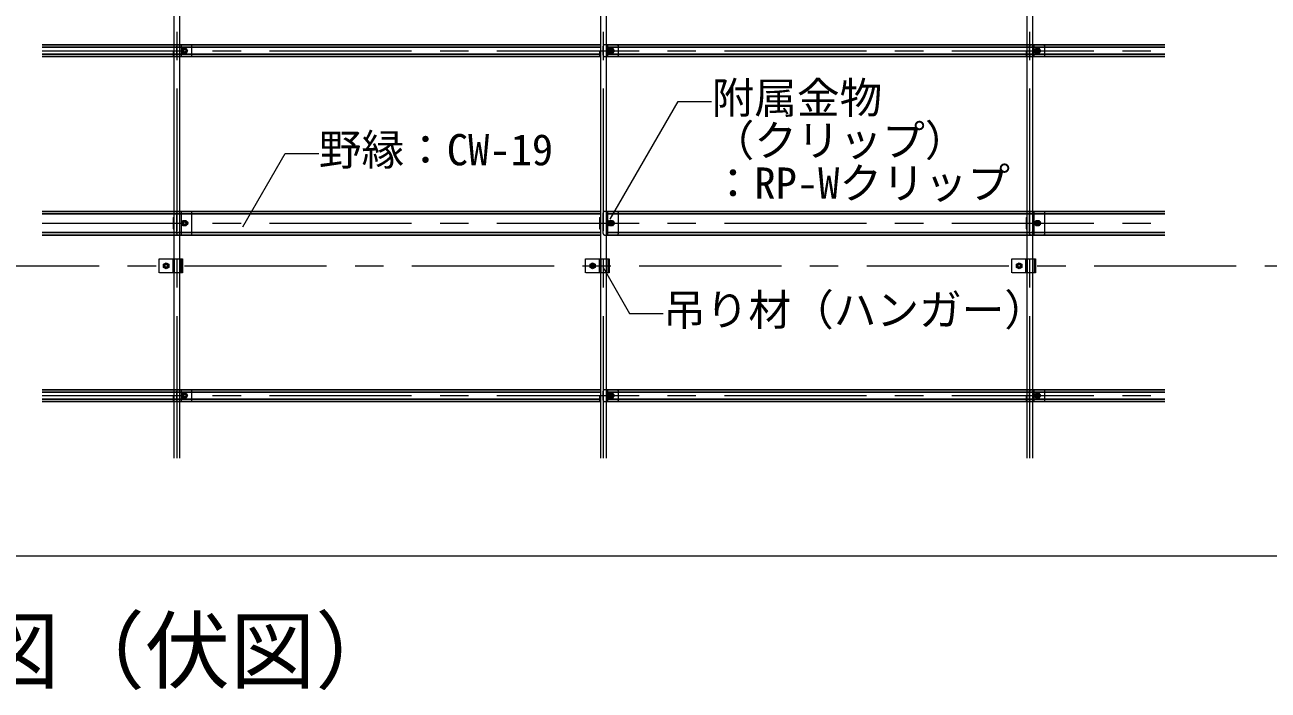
# Model space of a CAD drawing. Units: millimetres on the paper, with parts at other scales. Extents: x -195 to 195, y -140 to 138.
# Drawn here: x 25.07 to 68.8, y -58.49 to -35.09 of the extents above; entities that cross this region are included whole.
import ezdxf
from ezdxf.enums import TextEntityAlignment as Align

# ---------------------------------------------------------------- set-up
doc = ezdxf.new("R2010")
doc.units = ezdxf.units.MM
for name, pattern in [('CHAIN1', [8, 5, -1, 1, -1]), ('DASHED1', [1.8, 1.2, -0.6]), ('DASHED2', [3, 2, -1])]:
    doc.linetypes.add(name, pattern=pattern)
for name, color, linetype, lineweight in [('9-0_中心線', 4, 'DASHED1', 9), ('9-1_吊り材', 7, 'Continuous', 18), ('9-2_野縁受け', 3, 'Continuous', 18), ('9-3_野縁', 2, 'Continuous', 25), ('9-6_文字', 7, 'Continuous', 18), ('9-A_クリップ', 7, 'DASHED1', 18), ('F-2_野縁受け', 3, 'Continuous', 18)]:
    doc.layers.add(name, color=color, linetype=linetype, lineweight=lineweight)
doc.layers.add('F-6_文字', color=7, linetype='Continuous')
doc.styles.add('ＭＳ ゴシック', font='')
doc.styles.get('ＭＳ ゴシック').set_extended_font_data('MS Gothic')

msp = doc.modelspace()

# ---------------------------------------------------------------- linework, layer by layer
at = {"layer": '9-0_中心線', "linetype": 'CHAIN1'}
for p, q in [((30.422, -50.331), (30.422, -6.851)), ((45.422, -50.331), (45.422, -6.851)), ((60.422, -50.331), (60.422, -6.851)), ((25.672, -35.997), (65.172, -35.997)), ((25.672, -42.064), (65.172, -42.064)), ((22.68, -43.564), (71.246, -43.564)), ((25.672, -48.13), (65.172, -48.13))]:
    msp.add_line(p, q, dxfattribs=at)
at = {"layer": '9-0_中心線'}
for p, q in [((30.269, -43.314), (30.269, -43.814)), ((45.269, -43.314), (45.269, -43.814)), ((60.269, -43.314), (60.269, -43.814))]:
    msp.add_line(p, q, dxfattribs=at)
for centre in [(30.039, -43.564), (45.039, -43.564), (60.039, -43.564)]:
    msp.add_circle(centre, 0.0458, dxfattribs=at)
at = {"layer": '9-1_吊り材'}
for p, q in [((29.789, -43.314), (30.617, -43.314)), ((29.789, -43.814), (29.789, -43.314)), ((30.322, -43.314), (30.322, -43.814)), ((30.514, -43.314), (30.514, -43.814)), ((30.568, -43.314), (30.568, -43.814)), ((30.617, -43.314), (30.617, -43.814)), ((44.789, -43.314), (45.617, -43.314)), ((44.789, -43.814), (44.789, -43.314)), ((45.322, -43.314), (45.322, -43.814)), ((45.514, -43.314), (45.514, -43.814)), ((45.568, -43.314), (45.568, -43.814)), ((45.617, -43.314), (45.617, -43.814)), ((59.789, -43.314), (60.617, -43.314)), ((59.789, -43.814), (59.789, -43.314)), ((60.322, -43.314), (60.322, -43.814)), ((60.514, -43.314), (60.514, -43.814)), ((60.568, -43.314), (60.568, -43.814)), ((60.617, -43.314), (60.617, -43.814)), ((30.617, -43.814), (29.798, -43.814)), ((45.617, -43.814), (44.798, -43.814)), ((60.617, -43.814), (59.798, -43.814))]:
    msp.add_line(p, q, dxfattribs=at)
for points in [[(29.947, -43.511), (30.039, -43.458), (30.131, -43.511), (30.131, -43.617), (30.039, -43.67), (29.947, -43.617)], [(44.947, -43.511), (45.039, -43.458), (45.131, -43.511), (45.131, -43.617), (45.039, -43.67), (44.947, -43.617)], [(59.947, -43.511), (60.039, -43.458), (60.131, -43.511), (60.131, -43.617), (60.039, -43.67), (59.947, -43.617)]]:
    msp.add_lwpolyline(points, close=True, dxfattribs=at)
for centre, radius in [((30.039, -43.564), 0.0873), ((30.039, -43.564), 0.0583), ((45.039, -43.564), 0.0873), ((45.039, -43.564), 0.0583), ((60.039, -43.564), 0.0873), ((60.039, -43.564), 0.0583)]:
    msp.add_circle(centre, radius, dxfattribs=at)
at = {"layer": '9-2_野縁受け'}
for p, q in [((30.322, -50.331), (30.322, -9.647)), ((30.522, -50.331), (30.522, -9.647)), ((45.322, -50.331), (45.322, -9.647)), ((45.522, -50.331), (45.522, -9.647)), ((60.322, -50.331), (60.322, -9.647)), ((60.522, -50.331), (60.522, -9.647))]:
    msp.add_line(p, q, dxfattribs=at)
at = {"layer": '9-3_野縁'}
for p, q in [((25.672, -35.789), (45.322, -35.789)), ((45.522, -35.789), (65.172, -35.789)), ((25.672, -35.872), (45.322, -35.872)), ((25.672, -36.122), (45.322, -36.122)), ((25.672, -36.205), (45.322, -36.205)), ((45.522, -35.872), (65.172, -35.872)), ((45.522, -36.122), (65.172, -36.122)), ((45.522, -36.205), (65.172, -36.205)), ((25.672, -41.647), (45.322, -41.647)), ((25.672, -41.73), (45.322, -41.73)), ((45.522, -41.647), (65.172, -41.647)), ((45.522, -41.73), (65.172, -41.73)), ((25.672, -42.397), (45.322, -42.397)), ((45.522, -42.397), (65.172, -42.397)), ((25.672, -42.48), (45.322, -42.48)), ((45.522, -42.48), (65.172, -42.48)), ((25.672, -47.922), (45.322, -47.922)), ((25.672, -48.005), (45.322, -48.005)), ((45.522, -47.922), (65.172, -47.922)), ((45.522, -48.005), (65.172, -48.005)), ((25.672, -48.255), (45.322, -48.255)), ((25.672, -48.339), (45.322, -48.339)), ((45.522, -48.255), (65.172, -48.255)), ((45.522, -48.339), (65.172, -48.339))]:
    msp.add_line(p, q, dxfattribs=at)
at = {"layer": '9-6_文字'}
for p, q in [((45.654, -41.925), (48.045, -37.784)), ((48.045, -37.784), (49.225, -37.784)), ((32.737, -42.188), (34.226, -39.608)), ((34.226, -39.608), (35.407, -39.608)), ((45.392, -43.603), (46.338, -45.242)), ((46.338, -45.242), (47.518, -45.242))]:
    msp.add_line(p, q, dxfattribs=at)
at = {"layer": '9-A_クリップ'}
for p, q in [((30.41, -35.872), (30.41, -35.839)), ((30.893, -35.789), (30.46, -35.789)), ((30.943, -35.872), (30.943, -35.839)), ((45.41, -35.872), (45.41, -35.839)), ((45.893, -35.789), (45.46, -35.789)), ((45.943, -35.872), (45.943, -35.839)), ((60.41, -35.872), (60.41, -35.839)), ((60.893, -35.789), (60.46, -35.789)), ((60.943, -35.872), (60.943, -35.839)), ((30.41, -36.122), (30.41, -35.872)), ((30.41, -36.155), (30.41, -36.122)), ((30.46, -36.205), (30.893, -36.205)), ((30.943, -36.155), (30.943, -36.122)), ((45.41, -36.122), (45.41, -35.872)), ((45.41, -36.155), (45.41, -36.122)), ((45.46, -36.205), (45.893, -36.205)), ((45.943, -36.155), (45.943, -36.122)), ((60.41, -36.122), (60.41, -35.872)), ((60.41, -36.155), (60.41, -36.122)), ((60.46, -36.205), (60.893, -36.205)), ((60.943, -36.155), (60.943, -36.122)), ((30.41, -42.43), (30.41, -41.697)), ((30.893, -41.647), (30.46, -41.647)), ((30.943, -41.73), (30.943, -41.697)), ((45.41, -42.43), (45.41, -41.697)), ((45.893, -41.647), (45.46, -41.647)), ((45.943, -41.73), (45.943, -41.697)), ((60.41, -42.43), (60.41, -41.697)), ((60.893, -41.647), (60.46, -41.647)), ((60.943, -41.73), (60.943, -41.697)), ((30.614, -42.01), (30.756, -42.01)), ((30.756, -42.118), (30.614, -42.118)), ((30.943, -42.43), (30.943, -42.397)), ((45.614, -42.01), (45.756, -42.01)), ((45.756, -42.118), (45.614, -42.118)), ((45.943, -42.43), (45.943, -42.397)), ((60.614, -42.01), (60.756, -42.01)), ((60.756, -42.118), (60.614, -42.118)), ((60.943, -42.43), (60.943, -42.397)), ((30.46, -42.48), (30.893, -42.48)), ((45.46, -42.48), (45.893, -42.48)), ((60.46, -42.48), (60.893, -42.48)), ((30.41, -48.006), (30.41, -47.972)), ((30.41, -48.255), (30.41, -48.006)), ((30.893, -47.922), (30.46, -47.922)), ((30.943, -48.005), (30.943, -47.972)), ((45.41, -48.006), (45.41, -47.972)), ((45.41, -48.255), (45.41, -48.006)), ((45.893, -47.922), (45.46, -47.922)), ((45.943, -48.005), (45.943, -47.972)), ((60.41, -48.006), (60.41, -47.972)), ((60.41, -48.255), (60.41, -48.006)), ((60.893, -47.922), (60.46, -47.922)), ((60.943, -48.005), (60.943, -47.972)), ((30.41, -48.289), (30.41, -48.255)), ((30.46, -48.339), (30.893, -48.339)), ((30.943, -48.289), (30.943, -48.255)), ((45.41, -48.289), (45.41, -48.255)), ((45.46, -48.339), (45.893, -48.339)), ((45.943, -48.289), (45.943, -48.255)), ((60.41, -48.289), (60.41, -48.255)), ((60.46, -48.339), (60.893, -48.339)), ((60.943, -48.289), (60.943, -48.255))]:
    msp.add_line(p, q, dxfattribs=at)
at = {"layer": '9-A_クリップ', "color": 4, "lineweight": 9}
for p, q in [((30.56, -35.796), (30.56, -35.872)), ((45.56, -35.796), (45.56, -35.872)), ((60.56, -35.796), (60.56, -35.872)), ((30.56, -36.122), (30.56, -36.194)), ((45.56, -36.122), (45.56, -36.194)), ((60.56, -36.122), (60.56, -36.194)), ((30.56, -47.929), (30.56, -48.005)), ((45.56, -47.929), (45.56, -48.005)), ((60.56, -47.929), (60.56, -48.005)), ((30.56, -48.255), (30.56, -48.327)), ((45.56, -48.255), (45.56, -48.327)), ((60.56, -48.255), (60.56, -48.327))]:
    msp.add_line(p, q, dxfattribs=at)
at = {"layer": '9-A_クリップ', "linetype": 'Continuous'}
for p, q in [((30.284, -36.005), (30.284, -36.197)), ((30.284, -36.005), (30.322, -36.005)), ((30.284, -36.197), (30.322, -36.197)), ((30.943, -36.122), (30.943, -35.872)), ((45.284, -36.005), (45.284, -36.197)), ((45.284, -36.005), (45.322, -36.005)), ((45.284, -36.197), (45.322, -36.197)), ((45.943, -36.122), (45.943, -35.872)), ((60.284, -36.005), (60.284, -36.197)), ((60.284, -36.005), (60.322, -36.005)), ((60.284, -36.197), (60.322, -36.197)), ((60.943, -36.122), (60.943, -35.872)), ((30.284, -41.864), (30.284, -42.264)), ((30.284, -41.864), (30.322, -41.864)), ((30.943, -42.397), (30.943, -41.73)), ((45.284, -41.864), (45.284, -42.264)), ((45.284, -41.864), (45.322, -41.864)), ((45.943, -42.397), (45.943, -41.73)), ((60.284, -41.864), (60.284, -42.264)), ((60.284, -41.864), (60.322, -41.864)), ((60.943, -42.397), (60.943, -41.73)), ((30.284, -42.264), (30.322, -42.264)), ((45.284, -42.264), (45.322, -42.264)), ((60.284, -42.264), (60.322, -42.264)), ((30.943, -48.255), (30.943, -48.005)), ((45.943, -48.255), (45.943, -48.005)), ((60.943, -48.255), (60.943, -48.005)), ((30.284, -48.139), (30.284, -48.33)), ((30.284, -48.139), (30.322, -48.139)), ((30.284, -48.33), (30.322, -48.33)), ((45.284, -48.139), (45.284, -48.33)), ((45.284, -48.139), (45.322, -48.139)), ((45.284, -48.33), (45.322, -48.33)), ((60.284, -48.139), (60.284, -48.33)), ((60.284, -48.139), (60.322, -48.139)), ((60.284, -48.33), (60.322, -48.33))]:
    msp.add_line(p, q, dxfattribs=at)
at = {"layer": '9-A_クリップ', "color": 4, "linetype": 'Continuous', "lineweight": 9}
for p, q in [((30.56, -35.872), (30.56, -36.122)), ((45.56, -35.872), (45.56, -36.122)), ((60.56, -35.872), (60.56, -36.122)), ((30.56, -41.73), (30.56, -42.397)), ((45.56, -41.73), (45.56, -42.397)), ((60.56, -41.73), (60.56, -42.397)), ((30.56, -48.005), (30.56, -48.255)), ((45.56, -48.005), (45.56, -48.255)), ((60.56, -48.005), (60.56, -48.255))]:
    msp.add_line(p, q, dxfattribs=at)
at = {"layer": '9-A_クリップ', "color": 4, "linetype": 'DASHED2', "lineweight": 9}
for p, q in [((30.56, -41.647), (30.56, -41.73)), ((45.56, -41.647), (45.56, -41.73)), ((60.56, -41.647), (60.56, -41.73)), ((30.56, -42.397), (30.56, -42.48)), ((45.56, -42.397), (45.56, -42.48)), ((60.56, -42.397), (60.56, -42.48))]:
    msp.add_line(p, q, dxfattribs=at)
at = {"layer": '9-A_クリップ', "linetype": 'Continuous'}
for points in [[(30.632, -36.089), (30.579, -35.997), (30.632, -35.905), (30.738, -35.905), (30.791, -35.997), (30.738, -36.089)], [(45.632, -36.089), (45.579, -35.997), (45.632, -35.905), (45.738, -35.905), (45.791, -35.997), (45.738, -36.089)], [(60.632, -36.089), (60.579, -35.997), (60.632, -35.905), (60.738, -35.905), (60.791, -35.997), (60.738, -36.089)], [(30.632, -42.155), (30.579, -42.064), (30.632, -41.972), (30.738, -41.972), (30.791, -42.064), (30.738, -42.155)], [(45.632, -42.155), (45.579, -42.064), (45.632, -41.972), (45.738, -41.972), (45.791, -42.064), (45.738, -42.155)], [(60.632, -42.155), (60.579, -42.064), (60.632, -41.972), (60.738, -41.972), (60.791, -42.064), (60.738, -42.155)], [(30.632, -48.222), (30.579, -48.13), (30.632, -48.039), (30.738, -48.039), (30.791, -48.13), (30.738, -48.222)], [(45.632, -48.222), (45.579, -48.13), (45.632, -48.039), (45.738, -48.039), (45.791, -48.13), (45.738, -48.222)], [(60.632, -48.222), (60.579, -48.13), (60.632, -48.039), (60.738, -48.039), (60.791, -48.13), (60.738, -48.222)]]:
    msp.add_lwpolyline(points, close=True, dxfattribs=at)
for centre, radius in [((30.685, -35.997), 0.0873), ((30.685, -35.997), 0.0583), ((45.685, -35.997), 0.0873), ((45.685, -35.997), 0.0583), ((60.685, -35.997), 0.0873), ((60.685, -35.997), 0.0583), ((30.685, -42.064), 0.0873), ((45.685, -42.064), 0.0873), ((60.685, -42.064), 0.0873), ((30.685, -42.064), 0.0583), ((45.685, -42.064), 0.0583), ((60.685, -42.064), 0.0583), ((30.685, -48.13), 0.0873), ((30.685, -48.13), 0.0583), ((45.685, -48.13), 0.0873), ((45.685, -48.13), 0.0583), ((60.685, -48.13), 0.0873), ((60.685, -48.13), 0.0583)]:
    msp.add_circle(centre, radius, dxfattribs=at)
at = {"layer": '9-A_クリップ'}
for centre in [(30.685, -35.997), (45.685, -35.997), (60.685, -35.997), (30.685, -42.064), (45.685, -42.064), (60.685, -42.064), (30.685, -48.13), (45.685, -48.13), (60.685, -48.13)]:
    msp.add_circle(centre, 0.0458, dxfattribs=at)
for centre, start, end in [((30.46, -35.839), 90, 180), ((30.893, -35.839), 0, 90), ((45.46, -35.839), 90, 180), ((45.893, -35.839), 0, 90), ((60.46, -35.839), 90, 180), ((60.893, -35.839), 0, 90), ((30.46, -36.155), 180, 270), ((30.893, -36.155), 270, 0), ((45.46, -36.155), 180, 270), ((45.893, -36.155), 270, 0), ((60.46, -36.155), 180, 270), ((60.893, -36.155), 270, 0), ((30.46, -41.697), 90, 180), ((30.46, -41.697), 90, 180), ((30.893, -41.697), 0, 90), ((45.46, -41.697), 90, 180), ((45.46, -41.697), 90, 180), ((45.893, -41.697), 0, 90), ((60.46, -41.697), 90, 180), ((60.46, -41.697), 90, 180), ((60.893, -41.697), 0, 90), ((30.46, -42.43), 180, 270), ((30.893, -42.43), 270, 0), ((45.46, -42.43), 180, 270), ((45.893, -42.43), 270, 0), ((60.46, -42.43), 180, 270), ((60.893, -42.43), 270, 0), ((30.46, -47.972), 90, 180), ((30.893, -47.972), 0, 90), ((45.46, -47.972), 90, 180), ((45.893, -47.972), 0, 90), ((60.46, -47.972), 90, 180), ((60.893, -47.972), 0, 90), ((30.46, -48.289), 180, 270), ((30.893, -48.289), 270, 0), ((45.46, -48.289), 180, 270), ((45.893, -48.289), 270, 0), ((60.46, -48.289), 180, 270), ((60.893, -48.289), 270, 0)]:
    msp.add_arc(centre, 0.05, start, end, dxfattribs=at)
at = {"layer": '9-A_クリップ', "linetype": 'Continuous'}
for centre, start, end in [((30.614, -42.064), 90, 270), ((30.756, -42.064), 270, 90), ((45.614, -42.064), 90, 270), ((45.756, -42.064), 270, 90), ((60.614, -42.064), 90, 270), ((60.756, -42.064), 270, 90)]:
    msp.add_arc(centre, 0.0542, start, end, dxfattribs=at)
at = {"layer": 'F-2_野縁受け'}
msp.add_line((2.29, -53.762), (191.29, -53.762), dxfattribs=at)

# ---------------------------------------------------------------- texts
at = {"layer": '9-6_文字', "style": 'ＭＳ ゴシック'}
for s, p in [('附属金物', (49.225, -38.534)), ('（クリップ）', (49.225, -40.034)), ('野縁：CW-19', (35.407, -40.358)), ('：RP-Wクリップ', (49.225, -41.534)), ('吊り材（ハンガー）', (47.518, -45.992))]:
    msp.add_text(s, height=1.1, dxfattribs=at).set_placement(p, align=Align.BOTTOM_LEFT)
at = {"layer": 'F-6_文字', "style": 'ＭＳ ゴシック'}
msp.add_text('□開口補強詳細図（伏図）', height=2.199, dxfattribs=at).set_placement((2.29, -58.862), align=Align.BOTTOM_LEFT)

doc.saveas('drawing.dxf')
